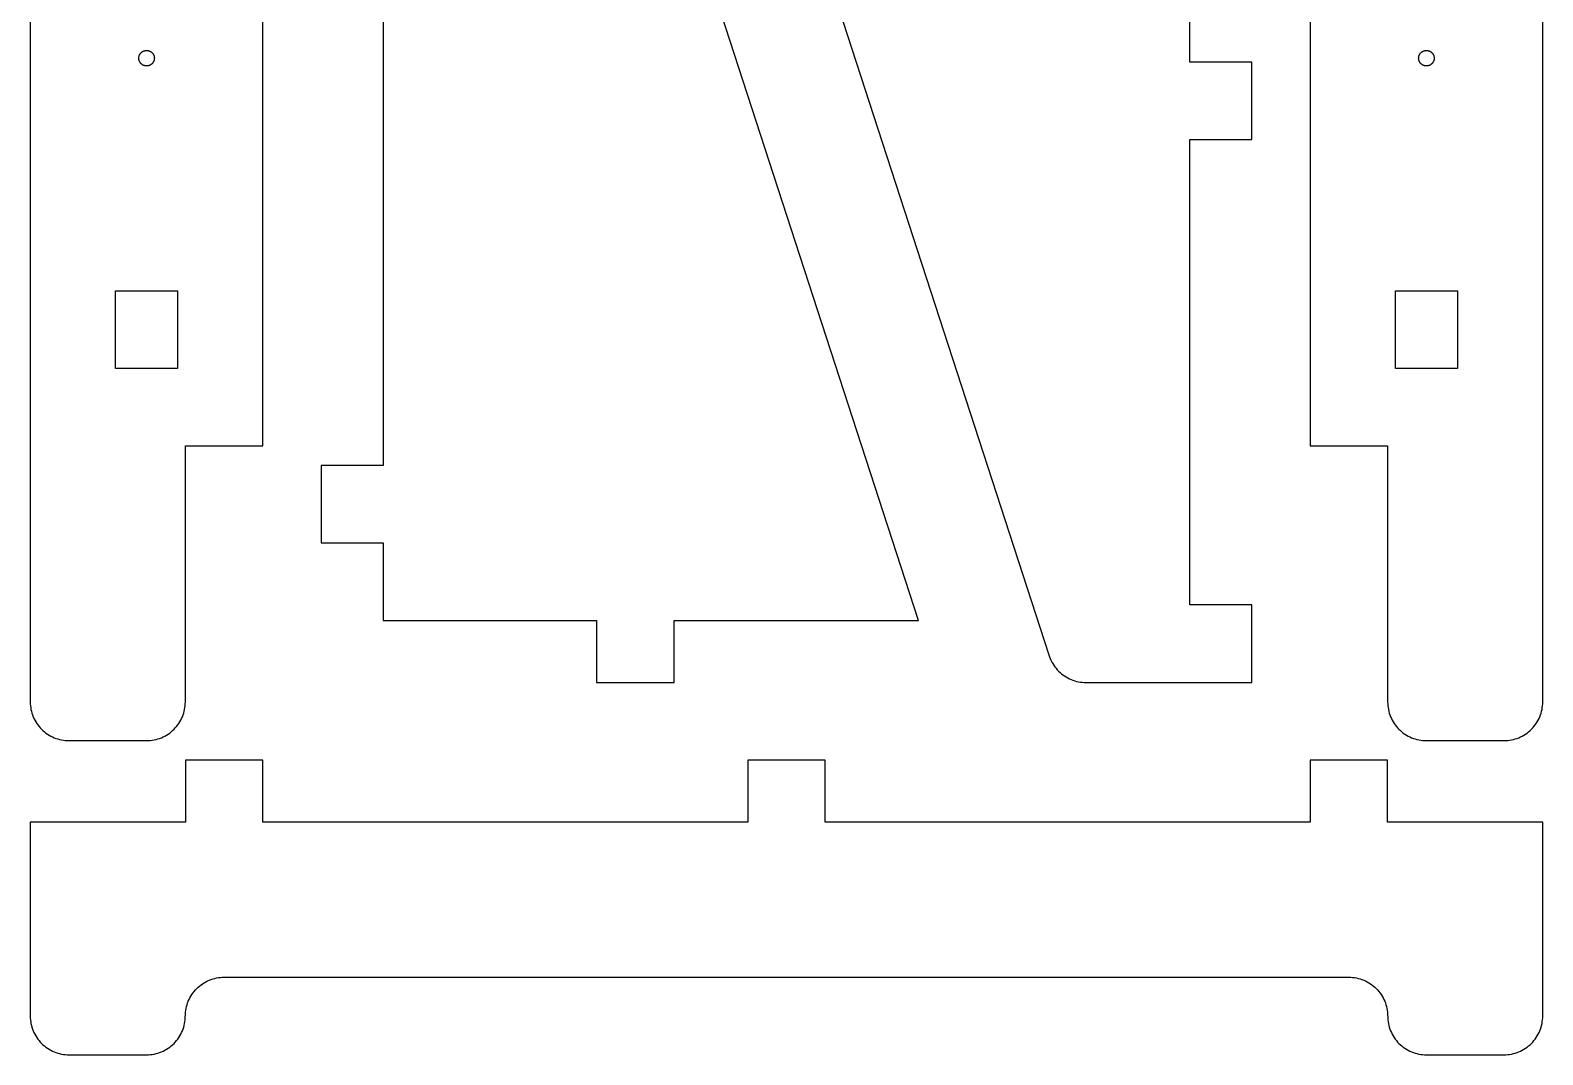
# Model space of a CAD drawing. Header units: millimetres. Extents: x 5 to 395, y 5 to 526.
# Drawn here: x 5 to 395, y 5 to 269.2 of the extents above; entities that cross this region are included whole.
import ezdxf

# ---------------------------------------------------------------- set-up
doc = ezdxf.new("R2010")
doc.units = ezdxf.units.MM
doc.layers.add('iTopie_plate_2_layer_1', color=1, linetype='Continuous')

msp = doc.modelspace()

# ---------------------------------------------------------------- linework, layer by layer
at = {"layer": 'iTopie_plate_2_layer_1'}
for points in [[(5, 516), (5, 96), (5, 96), (5.01204, 95.5093), (5.01204, 95.5093), (5.04814, 95.0198), (5.04814, 95.0198), (5.10823, 94.5327), (5.10823, 94.5327), (5.19214, 94.0491), (5.19214, 94.0491), (5.29968, 93.5702), (5.29968, 93.5702), (5.43059, 93.0972), (5.43059, 93.0972), (5.58455, 92.6311), (5.58455, 92.6311), (5.7612, 92.1732), (5.7612, 92.1732), (5.9601, 91.7244), (5.9601, 91.7244), (6.18079, 91.286), (6.18079, 91.286), (6.4227, 90.859), (6.4227, 90.859), (6.6853, 90.4443), (6.6853, 90.4443), (6.96791, 90.043), (6.96791, 90.043), (7.26988, 89.6561), (7.26988, 89.6561), (7.59048, 89.2844), (7.59048, 89.2844), (7.92892, 88.9289), (7.92892, 88.9289), (8.28441, 88.5905), (8.28441, 88.5905), (8.65607, 88.2699), (8.65607, 88.2699), (9.043, 87.9679), (9.043, 87.9679), (9.44429, 87.6853), (9.44429, 87.6853), (9.85896, 87.4227), (9.85896, 87.4227), (10.286, 87.1808), (10.286, 87.1808), (10.7244, 86.9601), (10.7244, 86.9601), (11.1732, 86.7612), (11.1732, 86.7612), (11.6311, 86.5845), (11.6311, 86.5845), (12.0972, 86.4306), (12.0972, 86.4306), (12.5702, 86.2997), (12.5702, 86.2997), (13.0491, 86.1921), (13.0491, 86.1921), (13.5327, 86.1082), (13.5327, 86.1082), (14.0198, 86.0481), (14.0198, 86.0481), (14.5093, 86.012), (14.5093, 86.012), (15, 86), (15, 86), (35, 86), (35, 86), (35.4907, 86.012)], [(335, 456), (335, 162), (335, 162), (355, 162), (355, 162), (355, 96), (355, 96), (355.012, 95.5093), (355.012, 95.5093), (355.048, 95.0198), (355.048, 95.0198), (355.108, 94.5327), (355.108, 94.5327), (355.192, 94.0491), (355.192, 94.0491), (355.3, 93.5702), (355.3, 93.5702), (355.431, 93.0972), (355.431, 93.0972), (355.585, 92.6311), (355.585, 92.6311), (355.761, 92.1732), (355.761, 92.1732), (355.96, 91.7244), (355.96, 91.7244), (356.181, 91.286), (356.181, 91.286), (356.423, 90.859), (356.423, 90.859), (356.685, 90.4443), (356.685, 90.4443), (356.968, 90.043), (356.968, 90.043), (357.27, 89.6561), (357.27, 89.6561), (357.59, 89.2844), (357.59, 89.2844), (357.929, 88.9289), (357.929, 88.9289), (358.284, 88.5905), (358.284, 88.5905), (358.656, 88.2699), (358.656, 88.2699), (359.043, 87.9679), (359.043, 87.9679), (359.444, 87.6853), (359.444, 87.6853), (359.859, 87.4227), (359.859, 87.4227), (360.286, 87.1808), (360.286, 87.1808), (360.724, 86.9601), (360.724, 86.9601), (361.173, 86.7612), (361.173, 86.7612), (361.631, 86.5845), (361.631, 86.5845), (362.097, 86.4306), (362.097, 86.4306), (362.57, 86.2997), (362.57, 86.2997), (363.049, 86.1921), (363.049, 86.1921), (363.533, 86.1082), (363.533, 86.1082), (364.02, 86.0481), (364.02, 86.0481), (364.509, 86.012), (364.509, 86.012), (365, 86), (365, 86), (385, 86), (385, 86), (385.491, 86.012), (385.491, 86.012), (385.98, 86.0481), (385.98, 86.0481), (386.467, 86.1082), (386.467, 86.1082), (386.951, 86.1921), (386.951, 86.1921), (387.43, 86.2997), (387.43, 86.2997), (387.903, 86.4306), (387.903, 86.4306), (388.369, 86.5845), (388.369, 86.5845), (388.827, 86.7612), (388.827, 86.7612), (389.276, 86.9601), (389.276, 86.9601), (389.714, 87.1808), (389.714, 87.1808), (390.141, 87.4227), (390.141, 87.4227), (390.556, 87.6853), (390.556, 87.6853), (390.957, 87.9679), (390.957, 87.9679), (391.344, 88.2699), (391.344, 88.2699), (391.716, 88.5905), (391.716, 88.5905), (392.071, 88.9289), (392.071, 88.9289), (392.41, 89.2844), (392.41, 89.2844), (392.73, 89.6561), (392.73, 89.6561), (393.032, 90.043), (393.032, 90.043), (393.315, 90.4443), (393.315, 90.4443), (393.577, 90.859), (393.577, 90.859), (393.819, 91.286), (393.819, 91.286), (394.04, 91.7244), (394.04, 91.7244), (394.239, 92.1732), (394.239, 92.1732), (394.415, 92.6311), (394.415, 92.6311), (394.569, 93.0972), (394.569, 93.0972), (394.7, 93.5702), (394.7, 93.5702), (394.808, 94.0491), (394.808, 94.0491), (394.892, 94.5327), (394.892, 94.5327), (394.952, 95.0198), (394.952, 95.0198), (394.988, 95.5093), (394.988, 95.5093), (395, 96), (395, 96), (395, 516)], [(35.4907, 86.012), (35.9802, 86.0481), (35.9802, 86.0481), (36.4673, 86.1082), (36.4673, 86.1082), (36.9509, 86.1921), (36.9509, 86.1921), (37.4298, 86.2997), (37.4298, 86.2997), (37.9028, 86.4306), (37.9028, 86.4306), (38.3689, 86.5845), (38.3689, 86.5845), (38.8268, 86.7612), (38.8268, 86.7612), (39.2756, 86.9601), (39.2756, 86.9601), (39.714, 87.1808), (39.714, 87.1808), (40.141, 87.4227), (40.141, 87.4227), (40.5557, 87.6853), (40.5557, 87.6853), (40.957, 87.9679), (40.957, 87.9679), (41.3439, 88.2699), (41.3439, 88.2699), (41.7156, 88.5905), (41.7156, 88.5905), (42.0711, 88.9289), (42.0711, 88.9289), (42.4095, 89.2844), (42.4095, 89.2844), (42.7301, 89.6561), (42.7301, 89.6561), (43.0321, 90.043), (43.0321, 90.043), (43.3147, 90.4443), (43.3147, 90.4443), (43.5773, 90.859), (43.5773, 90.859), (43.8192, 91.286), (43.8192, 91.286), (44.0399, 91.7244), (44.0399, 91.7244), (44.2388, 92.1732), (44.2388, 92.1732), (44.4155, 92.6311), (44.4155, 92.6311), (44.5694, 93.0972), (44.5694, 93.0972), (44.7003, 93.5702), (44.7003, 93.5702), (44.8079, 94.0491), (44.8079, 94.0491), (44.8918, 94.5327), (44.8918, 94.5327), (44.9519, 95.0198), (44.9519, 95.0198), (44.988, 95.5093), (44.988, 95.5093), (45, 96), (45, 96), (45, 162), (45, 162), (65, 162), (65, 162), (65, 456)], [(166, 421), (217.987, 261), (217.987, 261), (217.989, 261), (217.989, 261), (267.67, 108.097), (267.67, 108.097), (267.824, 107.631), (267.824, 107.631), (268.001, 107.173), (268.001, 107.173), (268.2, 106.724), (268.2, 106.724), (268.421, 106.286), (268.421, 106.286), (268.662, 105.859), (268.662, 105.859), (268.925, 105.444), (268.925, 105.444), (269.208, 105.043), (269.208, 105.043), (269.51, 104.656), (269.51, 104.656), (269.83, 104.284), (269.83, 104.284), (270.169, 103.929), (270.169, 103.929), (270.524, 103.59), (270.524, 103.59), (270.896, 103.27), (270.896, 103.27), (271.283, 102.968), (271.283, 102.968), (271.684, 102.685), (271.684, 102.685), (272.099, 102.423), (272.099, 102.423), (272.526, 102.181), (272.526, 102.181), (272.964, 101.96), (272.964, 101.96), (273.413, 101.761), (273.413, 101.761), (273.871, 101.585), (273.871, 101.585), (274.337, 101.431), (274.337, 101.431), (274.81, 101.3), (274.81, 101.3), (275.289, 101.192), (275.289, 101.192), (275.772, 101.108), (275.772, 101.108), (276.26, 101.048), (276.26, 101.048), (276.749, 101.012), (276.749, 101.012), (277.24, 101), (277.24, 101), (320, 101), (320, 101), (320, 121)], [(320, 121), (304, 121), (304, 121), (304, 241), (304, 241), (320, 241), (320, 241), (320, 261), (320, 261), (304, 261), (304, 261), (304, 381)], [(96, 277), (96, 157), (96, 157), (80, 157), (80, 157), (80, 137), (80, 137), (96, 137), (96, 137), (96, 117), (96, 117), (151, 117), (151, 117), (151, 101), (151, 101), (171, 101), (171, 101), (171, 117)], [(171, 117), (234, 117), (234, 117), (182.013, 277)], [(34.9019, 260.002), (34.804, 260.01), (34.804, 260.01), (34.7065, 260.022), (34.7065, 260.022), (34.6098, 260.038), (34.6098, 260.038), (34.5141, 260.06), (34.5141, 260.06), (34.4194, 260.086), (34.4194, 260.086), (34.3262, 260.117), (34.3262, 260.117), (34.2346, 260.152), (34.2346, 260.152), (34.1449, 260.192), (34.1449, 260.192), (34.0572, 260.236), (34.0572, 260.236), (33.9718, 260.285), (33.9718, 260.285), (33.8889, 260.337), (33.8889, 260.337), (33.8086, 260.394), (33.8086, 260.394), (33.7312, 260.454), (33.7312, 260.454), (33.6569, 260.518), (33.6569, 260.518), (33.5858, 260.586), (33.5858, 260.586), (33.5181, 260.657), (33.5181, 260.657), (33.454, 260.731), (33.454, 260.731), (33.3936, 260.809), (33.3936, 260.809), (33.3371, 260.889), (33.3371, 260.889), (33.2845, 260.972), (33.2845, 260.972), (33.2362, 261.057), (33.2362, 261.057), (33.192, 261.145), (33.192, 261.145), (33.1523, 261.235), (33.1523, 261.235), (33.1169, 261.326), (33.1169, 261.326), (33.0861, 261.419), (33.0861, 261.419), (33.06, 261.514), (33.06, 261.514), (33.0384, 261.61), (33.0384, 261.61), (33.0217, 261.707), (33.0217, 261.707), (33.0096, 261.804), (33.0096, 261.804), (33.0024, 261.902), (33.0024, 261.902), (33, 262), (33, 262), (33.0024, 262.098), (33.0024, 262.098), (33.0096, 262.196), (33.0096, 262.196), (33.0217, 262.293), (33.0217, 262.293), (33.0384, 262.39), (33.0384, 262.39), (33.06, 262.486), (33.06, 262.486), (33.0861, 262.581), (33.0861, 262.581), (33.1169, 262.674), (33.1169, 262.674), (33.1523, 262.765), (33.1523, 262.765), (33.192, 262.855), (33.192, 262.855), (33.2362, 262.943), (33.2362, 262.943), (33.2845, 263.028), (33.2845, 263.028), (33.3371, 263.111), (33.3371, 263.111), (33.3936, 263.191), (33.3936, 263.191), (33.454, 263.269), (33.454, 263.269), (33.5181, 263.343), (33.5181, 263.343), (33.5858, 263.414), (33.5858, 263.414), (33.6569, 263.482), (33.6569, 263.482), (33.7312, 263.546), (33.7312, 263.546), (33.8086, 263.606), (33.8086, 263.606), (33.8889, 263.663), (33.8889, 263.663), (33.9718, 263.715), (33.9718, 263.715), (34.0572, 263.764), (34.0572, 263.764), (34.1449, 263.808), (34.1449, 263.808), (34.2346, 263.848), (34.2346, 263.848), (34.3262, 263.883), (34.3262, 263.883), (34.4194, 263.914), (34.4194, 263.914), (34.5141, 263.94), (34.5141, 263.94), (34.6098, 263.962), (34.6098, 263.962), (34.7065, 263.978), (34.7065, 263.978), (34.804, 263.99), (34.804, 263.99), (34.9019, 263.998), (34.9019, 263.998), (35, 264), (35, 264), (35.0981, 263.998), (35.0981, 263.998), (35.196, 263.99), (35.196, 263.99), (35.2935, 263.978), (35.2935, 263.978), (35.3902, 263.962), (35.3902, 263.962), (35.4859, 263.94), (35.4859, 263.94), (35.5806, 263.914), (35.5806, 263.914), (35.6738, 263.883), (35.6738, 263.883), (35.7654, 263.848), (35.7654, 263.848), (35.8551, 263.808), (35.8551, 263.808), (35.9428, 263.764), (35.9428, 263.764), (36.0282, 263.715), (36.0282, 263.715), (36.1111, 263.663), (36.1111, 263.663), (36.1914, 263.606), (36.1914, 263.606), (36.2688, 263.546), (36.2688, 263.546), (36.3431, 263.482), (36.3431, 263.482), (36.4142, 263.414), (36.4142, 263.414), (36.4819, 263.343), (36.4819, 263.343), (36.546, 263.269), (36.546, 263.269), (36.6064, 263.191), (36.6064, 263.191), (36.6629, 263.111), (36.6629, 263.111), (36.7155, 263.028), (36.7155, 263.028), (36.7638, 262.943), (36.7638, 262.943), (36.808, 262.855), (36.808, 262.855), (36.8477, 262.765), (36.8477, 262.765), (36.8831, 262.674), (36.8831, 262.674), (36.9139, 262.581), (36.9139, 262.581), (36.94, 262.486), (36.94, 262.486), (36.9616, 262.39), (36.9616, 262.39), (36.9783, 262.293), (36.9783, 262.293), (36.9904, 262.196), (36.9904, 262.196), (36.9976, 262.098), (36.9976, 262.098), (37, 262), (37, 262), (36.9976, 261.902), (36.9976, 261.902), (36.9904, 261.804), (36.9904, 261.804), (36.9783, 261.707), (36.9783, 261.707), (36.9616, 261.61), (36.9616, 261.61), (36.94, 261.514), (36.94, 261.514), (36.9139, 261.419), (36.9139, 261.419), (36.8831, 261.326), (36.8831, 261.326), (36.8477, 261.235), (36.8477, 261.235), (36.808, 261.145), (36.808, 261.145), (36.7638, 261.057), (36.7638, 261.057), (36.7155, 260.972), (36.7155, 260.972), (36.6629, 260.889), (36.6629, 260.889), (36.6064, 260.809), (36.6064, 260.809), (36.546, 260.731), (36.546, 260.731), (36.4819, 260.657), (36.4819, 260.657), (36.4142, 260.586), (36.4142, 260.586), (36.3431, 260.518), (36.3431, 260.518), (36.2688, 260.454), (36.2688, 260.454), (36.1914, 260.394), (36.1914, 260.394), (36.1111, 260.337), (36.1111, 260.337), (36.0282, 260.285), (36.0282, 260.285), (35.9428, 260.236), (35.9428, 260.236), (35.8551, 260.192), (35.8551, 260.192), (35.7654, 260.152), (35.7654, 260.152), (35.6738, 260.117), (35.6738, 260.117), (35.5806, 260.086), (35.5806, 260.086), (35.4859, 260.06), (35.4859, 260.06), (35.3902, 260.038), (35.3902, 260.038), (35.2935, 260.022), (35.2935, 260.022), (35.196, 260.01), (35.196, 260.01), (35.0981, 260.002), (35.0981, 260.002), (35, 260), (35, 260), (34.9019, 260.002)], [(364.902, 260.002), (364.804, 260.01), (364.804, 260.01), (364.707, 260.022), (364.707, 260.022), (364.61, 260.038), (364.61, 260.038), (364.514, 260.06), (364.514, 260.06), (364.419, 260.086), (364.419, 260.086), (364.326, 260.117), (364.326, 260.117), (364.235, 260.152), (364.235, 260.152), (364.145, 260.192), (364.145, 260.192), (364.057, 260.236), (364.057, 260.236), (363.972, 260.285), (363.972, 260.285), (363.889, 260.337), (363.889, 260.337), (363.809, 260.394), (363.809, 260.394), (363.731, 260.454), (363.731, 260.454), (363.657, 260.518), (363.657, 260.518), (363.586, 260.586), (363.586, 260.586), (363.518, 260.657), (363.518, 260.657), (363.454, 260.731), (363.454, 260.731), (363.394, 260.809), (363.394, 260.809), (363.337, 260.889), (363.337, 260.889), (363.285, 260.972), (363.285, 260.972), (363.236, 261.057), (363.236, 261.057), (363.192, 261.145), (363.192, 261.145), (363.152, 261.235), (363.152, 261.235), (363.117, 261.326), (363.117, 261.326), (363.086, 261.419), (363.086, 261.419), (363.06, 261.514), (363.06, 261.514), (363.038, 261.61), (363.038, 261.61), (363.022, 261.707), (363.022, 261.707), (363.01, 261.804), (363.01, 261.804), (363.002, 261.902), (363.002, 261.902), (363, 262), (363, 262), (363.002, 262.098), (363.002, 262.098), (363.01, 262.196), (363.01, 262.196), (363.022, 262.293), (363.022, 262.293), (363.038, 262.39), (363.038, 262.39), (363.06, 262.486), (363.06, 262.486), (363.086, 262.581), (363.086, 262.581), (363.117, 262.674), (363.117, 262.674), (363.152, 262.765), (363.152, 262.765), (363.192, 262.855), (363.192, 262.855), (363.236, 262.943), (363.236, 262.943), (363.285, 263.028), (363.285, 263.028), (363.337, 263.111), (363.337, 263.111), (363.394, 263.191), (363.394, 263.191), (363.454, 263.269), (363.454, 263.269), (363.518, 263.343), (363.518, 263.343), (363.586, 263.414), (363.586, 263.414), (363.657, 263.482), (363.657, 263.482), (363.731, 263.546), (363.731, 263.546), (363.809, 263.606), (363.809, 263.606), (363.889, 263.663), (363.889, 263.663), (363.972, 263.715), (363.972, 263.715), (364.057, 263.764), (364.057, 263.764), (364.145, 263.808), (364.145, 263.808), (364.235, 263.848), (364.235, 263.848), (364.326, 263.883), (364.326, 263.883), (364.419, 263.914), (364.419, 263.914), (364.514, 263.94), (364.514, 263.94), (364.61, 263.962), (364.61, 263.962), (364.707, 263.978), (364.707, 263.978), (364.804, 263.99), (364.804, 263.99), (364.902, 263.998), (364.902, 263.998), (365, 264), (365, 264), (365.098, 263.998), (365.098, 263.998), (365.196, 263.99), (365.196, 263.99), (365.293, 263.978), (365.293, 263.978), (365.39, 263.962), (365.39, 263.962), (365.486, 263.94), (365.486, 263.94), (365.581, 263.914), (365.581, 263.914), (365.674, 263.883), (365.674, 263.883), (365.765, 263.848), (365.765, 263.848), (365.855, 263.808), (365.855, 263.808), (365.943, 263.764), (365.943, 263.764), (366.028, 263.715), (366.028, 263.715), (366.111, 263.663), (366.111, 263.663), (366.191, 263.606), (366.191, 263.606), (366.269, 263.546), (366.269, 263.546), (366.343, 263.482), (366.343, 263.482), (366.414, 263.414), (366.414, 263.414), (366.482, 263.343), (366.482, 263.343), (366.546, 263.269), (366.546, 263.269), (366.606, 263.191), (366.606, 263.191), (366.663, 263.111), (366.663, 263.111), (366.715, 263.028), (366.715, 263.028), (366.764, 262.943), (366.764, 262.943), (366.808, 262.855), (366.808, 262.855), (366.848, 262.765), (366.848, 262.765), (366.883, 262.674), (366.883, 262.674), (366.914, 262.581), (366.914, 262.581), (366.94, 262.486), (366.94, 262.486), (366.962, 262.39), (366.962, 262.39), (366.978, 262.293), (366.978, 262.293), (366.99, 262.196), (366.99, 262.196), (366.998, 262.098), (366.998, 262.098), (367, 262), (367, 262), (366.998, 261.902), (366.998, 261.902), (366.99, 261.804), (366.99, 261.804), (366.978, 261.707), (366.978, 261.707), (366.962, 261.61), (366.962, 261.61), (366.94, 261.514), (366.94, 261.514), (366.914, 261.419), (366.914, 261.419), (366.883, 261.326), (366.883, 261.326), (366.848, 261.235), (366.848, 261.235), (366.808, 261.145), (366.808, 261.145), (366.764, 261.057), (366.764, 261.057), (366.715, 260.972), (366.715, 260.972), (366.663, 260.889), (366.663, 260.889), (366.606, 260.809), (366.606, 260.809), (366.546, 260.731), (366.546, 260.731), (366.482, 260.657), (366.482, 260.657), (366.414, 260.586), (366.414, 260.586), (366.343, 260.518), (366.343, 260.518), (366.269, 260.454), (366.269, 260.454), (366.191, 260.394), (366.191, 260.394), (366.111, 260.337), (366.111, 260.337), (366.028, 260.285), (366.028, 260.285), (365.943, 260.236), (365.943, 260.236), (365.855, 260.192), (365.855, 260.192), (365.765, 260.152), (365.765, 260.152), (365.674, 260.117), (365.674, 260.117), (365.581, 260.086), (365.581, 260.086), (365.486, 260.06), (365.486, 260.06), (365.39, 260.038), (365.39, 260.038), (365.293, 260.022), (365.293, 260.022), (365.196, 260.01), (365.196, 260.01), (365.098, 260.002), (365.098, 260.002), (365, 260), (365, 260), (364.902, 260.002)], [(27, 182), (27, 202), (27, 202), (43, 202), (43, 202), (43, 182), (43, 182), (27, 182)], [(357, 182), (357, 202), (357, 202), (373, 202), (373, 202), (373, 182), (373, 182), (357, 182)], [(35.4907, 5.01204), (35.9802, 5.04814), (35.9802, 5.04814), (36.4673, 5.10823), (36.4673, 5.10823), (36.9509, 5.19214), (36.9509, 5.19214), (37.4298, 5.29968), (37.4298, 5.29968), (37.9028, 5.43059), (37.9028, 5.43059), (38.3689, 5.58455), (38.3689, 5.58455), (38.8268, 5.7612), (38.8268, 5.7612), (39.2756, 5.9601), (39.2756, 5.9601), (39.714, 6.18079), (39.714, 6.18079), (40.141, 6.4227), (40.141, 6.4227), (40.5557, 6.6853), (40.5557, 6.6853), (40.957, 6.96791), (40.957, 6.96791), (41.3439, 7.26988), (41.3439, 7.26988), (41.7156, 7.59048), (41.7156, 7.59048), (42.0711, 7.92892), (42.0711, 7.92892), (42.4095, 8.28441), (42.4095, 8.28441), (42.7301, 8.65607), (42.7301, 8.65607), (43.0321, 9.043), (43.0321, 9.043), (43.3147, 9.44429), (43.3147, 9.44429), (43.5773, 9.85896), (43.5773, 9.85896), (43.8192, 10.286), (43.8192, 10.286), (44.0399, 10.7244), (44.0399, 10.7244), (44.2388, 11.1732), (44.2388, 11.1732), (44.4155, 11.6311), (44.4155, 11.6311), (44.5694, 12.0972), (44.5694, 12.0972), (44.7003, 12.5702), (44.7003, 12.5702), (44.8079, 13.0491), (44.8079, 13.0491), (44.8918, 13.5327), (44.8918, 13.5327), (44.9519, 14.0198), (44.9519, 14.0198), (44.988, 14.5093), (44.988, 14.5093), (45.012, 15.4907), (45.012, 15.4907), (45.0481, 15.9802), (45.0481, 15.9802), (45.1082, 16.4673), (45.1082, 16.4673), (45.1921, 16.9509), (45.1921, 16.9509), (45.2997, 17.4298), (45.2997, 17.4298), (45.4306, 17.9028), (45.4306, 17.9028), (45.5845, 18.3689), (45.5845, 18.3689), (45.7612, 18.8268), (45.7612, 18.8268), (45.9601, 19.2756), (45.9601, 19.2756), (46.1808, 19.714), (46.1808, 19.714), (46.4227, 20.141), (46.4227, 20.141), (46.6853, 20.5557), (46.6853, 20.5557), (46.9679, 20.957), (46.9679, 20.957), (47.2699, 21.3439), (47.2699, 21.3439), (47.5905, 21.7156), (47.5905, 21.7156), (47.9289, 22.0711), (47.9289, 22.0711), (48.2844, 22.4095), (48.2844, 22.4095), (48.6561, 22.7301), (48.6561, 22.7301), (49.043, 23.0321), (49.043, 23.0321), (49.4443, 23.3147), (49.4443, 23.3147), (49.859, 23.5773), (49.859, 23.5773), (50.286, 23.8192), (50.286, 23.8192), (50.7244, 24.0399), (50.7244, 24.0399), (51.1732, 24.2388), (51.1732, 24.2388), (51.6311, 24.4155), (51.6311, 24.4155), (52.0972, 24.5694), (52.0972, 24.5694), (52.5702, 24.7003), (52.5702, 24.7003), (53.0491, 24.8079), (53.0491, 24.8079), (53.5327, 24.8918), (53.5327, 24.8918), (54.0198, 24.9519), (54.0198, 24.9519), (54.5093, 24.988), (54.5093, 24.988), (55, 25), (55, 25), (345, 25), (345, 25), (345.491, 24.988), (345.491, 24.988), (345.98, 24.9519), (345.98, 24.9519), (346.467, 24.8918), (346.467, 24.8918), (346.951, 24.8079), (346.951, 24.8079), (347.43, 24.7003), (347.43, 24.7003), (347.903, 24.5694), (347.903, 24.5694), (348.369, 24.4155), (348.369, 24.4155), (348.827, 24.2388), (348.827, 24.2388), (349.276, 24.0399), (349.276, 24.0399), (349.714, 23.8192), (349.714, 23.8192), (350.141, 23.5773), (350.141, 23.5773), (350.556, 23.3147), (350.556, 23.3147), (350.957, 23.0321), (350.957, 23.0321), (351.344, 22.7301), (351.344, 22.7301), (351.716, 22.4095), (351.716, 22.4095), (352.071, 22.0711), (352.071, 22.0711), (352.41, 21.7156), (352.41, 21.7156), (352.73, 21.3439), (352.73, 21.3439), (353.032, 20.957), (353.032, 20.957), (353.315, 20.5557), (353.315, 20.5557), (353.577, 20.141), (353.577, 20.141), (353.819, 19.714), (353.819, 19.714), (354.04, 19.2756), (354.04, 19.2756), (354.239, 18.8268), (354.239, 18.8268), (354.415, 18.3689), (354.415, 18.3689), (354.569, 17.9028), (354.569, 17.9028), (354.7, 17.4298), (354.7, 17.4298), (354.808, 16.9509), (354.808, 16.9509), (354.892, 16.4673), (354.892, 16.4673), (354.952, 15.9802), (354.952, 15.9802), (354.988, 15.4907), (354.988, 15.4907), (355.012, 14.5093), (355.012, 14.5093), (355.048, 14.0198), (355.048, 14.0198), (355.108, 13.5327), (355.108, 13.5327), (355.192, 13.0491), (355.192, 13.0491), (355.3, 12.5702), (355.3, 12.5702), (355.431, 12.0972), (355.431, 12.0972), (355.585, 11.6311), (355.585, 11.6311), (355.761, 11.1732), (355.761, 11.1732), (355.96, 10.7244), (355.96, 10.7244), (356.181, 10.286), (356.181, 10.286), (356.423, 9.85896), (356.423, 9.85896), (356.685, 9.44429), (356.685, 9.44429), (356.968, 9.043), (356.968, 9.043), (357.27, 8.65607), (357.27, 8.65607), (357.59, 8.28441), (357.59, 8.28441), (357.929, 7.92892), (357.929, 7.92892), (358.284, 7.59048), (358.284, 7.59048), (358.656, 7.26988), (358.656, 7.26988), (359.043, 6.96791), (359.043, 6.96791), (359.444, 6.6853), (359.444, 6.6853), (359.859, 6.4227), (359.859, 6.4227), (360.286, 6.18079), (360.286, 6.18079), (360.724, 5.9601), (360.724, 5.9601), (361.173, 5.7612), (361.173, 5.7612), (361.631, 5.58455), (361.631, 5.58455), (362.097, 5.43059), (362.097, 5.43059), (362.57, 5.29968), (362.57, 5.29968), (363.049, 5.19214), (363.049, 5.19214), (363.533, 5.10823), (363.533, 5.10823), (364.02, 5.04814), (364.02, 5.04814), (364.509, 5.01204), (364.509, 5.01204), (365, 5), (365, 5), (385, 5), (385, 5), (385.491, 5.01202), (385.491, 5.01202), (385.98, 5.04813), (385.98, 5.04813), (386.467, 5.10822), (386.467, 5.10822), (386.951, 5.19212), (386.951, 5.19212), (387.43, 5.29967), (387.43, 5.29967), (387.903, 5.43057), (387.903, 5.43057), (388.369, 5.58453), (388.369, 5.58453), (388.827, 5.76118), (388.827, 5.76118), (389.276, 5.96008), (389.276, 5.96008), (389.714, 6.18077), (389.714, 6.18077), (390.141, 6.42268), (390.141, 6.42268), (390.556, 6.68529), (390.556, 6.68529), (390.957, 6.9679), (390.957, 6.9679), (391.344, 7.26987), (391.344, 7.26987), (391.716, 7.59047), (391.716, 7.59047), (392.071, 7.92891), (392.071, 7.92891), (392.41, 8.28439), (392.41, 8.28439), (392.73, 8.65605), (392.73, 8.65605), (393.032, 9.043), (393.032, 9.043), (393.315, 9.44429), (393.315, 9.44429), (393.577, 9.85896), (393.577, 9.85896), (393.819, 10.286), (393.819, 10.286), (394.04, 10.7244), (394.04, 10.7244), (394.239, 11.1732), (394.239, 11.1732), (394.415, 11.6311), (394.415, 11.6311), (394.569, 12.0972), (394.569, 12.0972), (394.7, 12.5702), (394.7, 12.5702), (394.808, 13.0491), (394.808, 13.0491), (394.892, 13.5327), (394.892, 13.5327), (394.952, 14.0198), (394.952, 14.0198), (394.988, 14.5093), (394.988, 14.5093), (395, 15), (395, 15), (395, 65), (395, 65), (355, 65), (355, 65), (355, 81), (355, 81), (335, 81), (335, 81), (335, 65), (335, 65), (210, 65), (210, 65), (210, 81), (210, 81), (190, 81), (190, 81), (190, 65), (190, 65), (65, 65), (65, 65), (65, 81), (65, 81), (45, 81), (45, 81), (45, 65), (45, 65), (5, 65), (5, 65), (5, 15), (5, 15), (5.01204, 14.5093), (5.01204, 14.5093), (5.04814, 14.0198), (5.04814, 14.0198), (5.10823, 13.5327), (5.10823, 13.5327), (5.19214, 13.0491), (5.19214, 13.0491), (5.29968, 12.5702), (5.29968, 12.5702), (5.43059, 12.0972), (5.43059, 12.0972), (5.58455, 11.6311), (5.58455, 11.6311), (5.7612, 11.1732), (5.7612, 11.1732), (5.9601, 10.7244), (5.9601, 10.7244), (6.18079, 10.286), (6.18079, 10.286), (6.4227, 9.85896), (6.4227, 9.85896), (6.6853, 9.44429), (6.6853, 9.44429), (6.96791, 9.043), (6.96791, 9.043), (7.26988, 8.65607), (7.26988, 8.65607), (7.59048, 8.28441), (7.59048, 8.28441), (7.92892, 7.92892), (7.92892, 7.92892), (8.28441, 7.59048), (8.28441, 7.59048), (8.65607, 7.26988), (8.65607, 7.26988), (9.043, 6.96791), (9.043, 6.96791), (9.44429, 6.6853), (9.44429, 6.6853), (9.85896, 6.4227), (9.85896, 6.4227), (10.286, 6.18079), (10.286, 6.18079), (10.7244, 5.9601), (10.7244, 5.9601), (11.1732, 5.7612), (11.1732, 5.7612), (11.6311, 5.58455), (11.6311, 5.58455), (12.0972, 5.43059), (12.0972, 5.43059), (12.5702, 5.29968), (12.5702, 5.29968), (13.0491, 5.19214), (13.0491, 5.19214), (13.5327, 5.10823), (13.5327, 5.10823), (14.0198, 5.04814), (14.0198, 5.04814), (14.5093, 5.01204), (14.5093, 5.01204), (15, 5), (15, 5), (35, 5), (35, 5), (35.4907, 5.01204)]]:
    msp.add_lwpolyline(points, dxfattribs=at)

doc.saveas('drawing.dxf')
